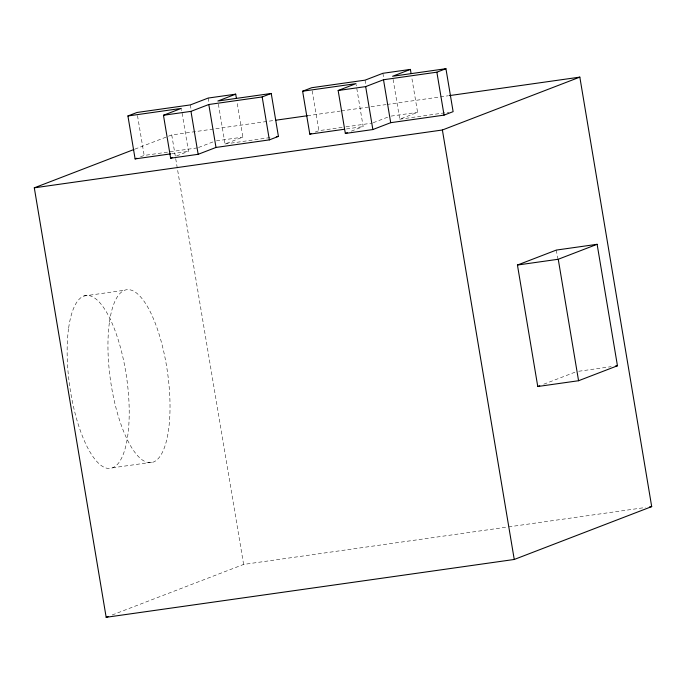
<?xml version="1.0" encoding="UTF-8"?>
<svg xmlns="http://www.w3.org/2000/svg" width="686" height="686" viewBox="0 0 686 686"><rect width="100%" height="100%" fill="white"/><g stroke="black" fill="none" stroke-linecap="round" stroke-linejoin="round"><path stroke-width="0.51" stroke-dasharray="3.43 2.57" d="M134.893 149.128L171.749 134.953L274.563 120.384M140.544 156.82L144.163 155.43L197.534 147.867M176.585 155.928L188.479 151.349L181.464 109.451M198.528 147.481L213.389 141.77M218.388 104.161L225.051 143.966L242.887 137.106L237.099 102.54M315.243 132.064L318.861 130.674L345.024 126.961M351.283 131.163L363.177 126.593L356.163 84.695M373.218 122.725L388.087 117.014M393.087 79.404L399.749 119.21L417.585 112.35L411.626 76.738M543.749 384.211L575.648 371.941M112.144 614.999L243.616 564.432L507.546 527.028M307.422 115.728L340.282 111.072M341.345 110.926L385.858 104.615M386.921 104.461L448.395 95.748M216.424 140.853L242.887 137.106M391.123 116.097L417.585 112.35M225.051 143.966L271.099 137.44M346.07 126.816L372.232 123.111M399.749 119.21L448.936 112.238M171.732 153.724L188.479 151.349M346.43 128.968L363.177 126.593M83.778 296.018L124.586 290.229M578.735 371.263L611.175 366.667M112.521 467.809L153.33 462.021M508.609 526.882L645.337 507.503M556.312 250.081L557.727 258.536M382.882 73.299L383.757 78.538M365.046 80.159L365.921 85.398M312.199 90.869L318.861 130.674M208.184 98.055L209.059 103.294M190.348 104.915L191.222 110.154M171.749 134.953L243.616 564.432M137.5 115.625L144.163 155.43M109.357 322.866A87.311 28.786 81.9 0 0 145.732 461.832A87.311 28.786 81.9 0 0 161.793 343.686A87.311 28.786 81.9 0 0 109.357 322.866M68.549 328.654A87.311 28.786 81.9 0 0 104.924 467.612A87.311 28.786 81.9 0 0 120.985 349.466A87.311 28.786 81.9 0 0 68.549 328.654"/><path stroke-width="1.03" d="M170.685 153.87L135.108 158.912L127.922 115.968L136.977 112.478L190.348 104.915L208.184 98.055L235.701 94.162L236.404 98.347M235.701 94.162L217.865 101.022L271.236 93.459L278.422 136.403L269.358 139.884L215.996 147.447L198.16 154.307L170.643 158.209L163.457 115.265L181.293 108.405L127.922 115.968M163.457 115.265L190.974 111.364L208.81 104.504L262.172 96.94L271.236 93.459M449.459 95.603L579.833 77.124L651.7 506.602L514.251 559.467L106.167 617.297L34.3 187.827L133.899 149.514M344.338 129.26L309.806 134.156L302.62 91.212L311.676 87.722L365.046 80.159L382.882 73.299L410.4 69.406L411.103 73.591M135.108 158.912L136.917 158.217M410.4 69.406L392.564 76.266L445.934 68.703L453.12 111.646L444.056 115.128L390.694 122.691L372.858 129.551L345.341 133.453L338.155 90.509L355.983 83.649L302.62 91.212M170.643 158.209L172.623 157.446M338.155 90.509L365.672 86.608L383.508 79.748L436.871 72.184L445.934 68.703M309.806 134.156L311.615 133.461M345.341 133.453L347.322 132.69M34.3 187.827L442.384 129.997L579.833 77.124M517.441 265.036L556.312 250.081L597.12 244.302L617.451 365.775L578.572 380.73L537.764 386.51L517.441 265.036L558.25 259.257L597.12 244.302M537.764 386.51L539.762 385.746M106.167 617.297L108.165 616.534M275.626 120.239L307.422 115.728M276.329 136.703L278.422 136.403M615.359 366.075L617.451 365.775M649.582 506.903L651.7 506.602M558.25 259.257L578.572 380.73M436.871 72.184L444.056 115.128M442.384 129.997L514.251 559.467M383.508 79.748L390.694 122.691M365.672 86.608L372.858 129.551M262.172 96.94L269.358 139.884M208.81 104.504L215.996 147.447M190.974 111.364L198.16 154.307"/></g></svg>
